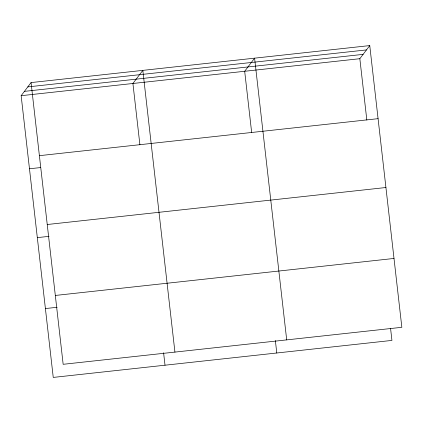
<?xml version="1.0" encoding="UTF-8"?>
<svg xmlns="http://www.w3.org/2000/svg" width="423" height="423" viewBox="0 0 423 423"><rect width="100%" height="100%" fill="white"/><g stroke="black" fill="none" stroke-linecap="round" stroke-linejoin="round"><path stroke-width="0.63" d="M390.593 328.613L391.936 340.415L53.25 377.416L21.15 95.693L31.064 82.585L369.75 45.584L401.85 327.307L63.164 364.303L31.064 82.585M366.826 120.032L359.836 58.697L369.75 45.584M27.791 86.911L366.482 49.914M24.423 91.368L363.108 54.371M21.15 95.693L359.836 58.697M39.392 155.669L378.077 118.667M29.478 168.777L40.587 167.566M47.233 224.518L385.924 187.516M37.319 237.626L49.084 236.341M55.318 295.455L394.003 258.453M45.404 308.563L57.168 307.278M286.699 339.886L254.598 58.163L244.684 71.276L251.674 132.611M275.362 340.536L276.779 352.994M174.932 352.095L142.831 70.377L132.917 83.484L139.907 144.825M163.595 352.745L165.012 365.208"/></g></svg>
